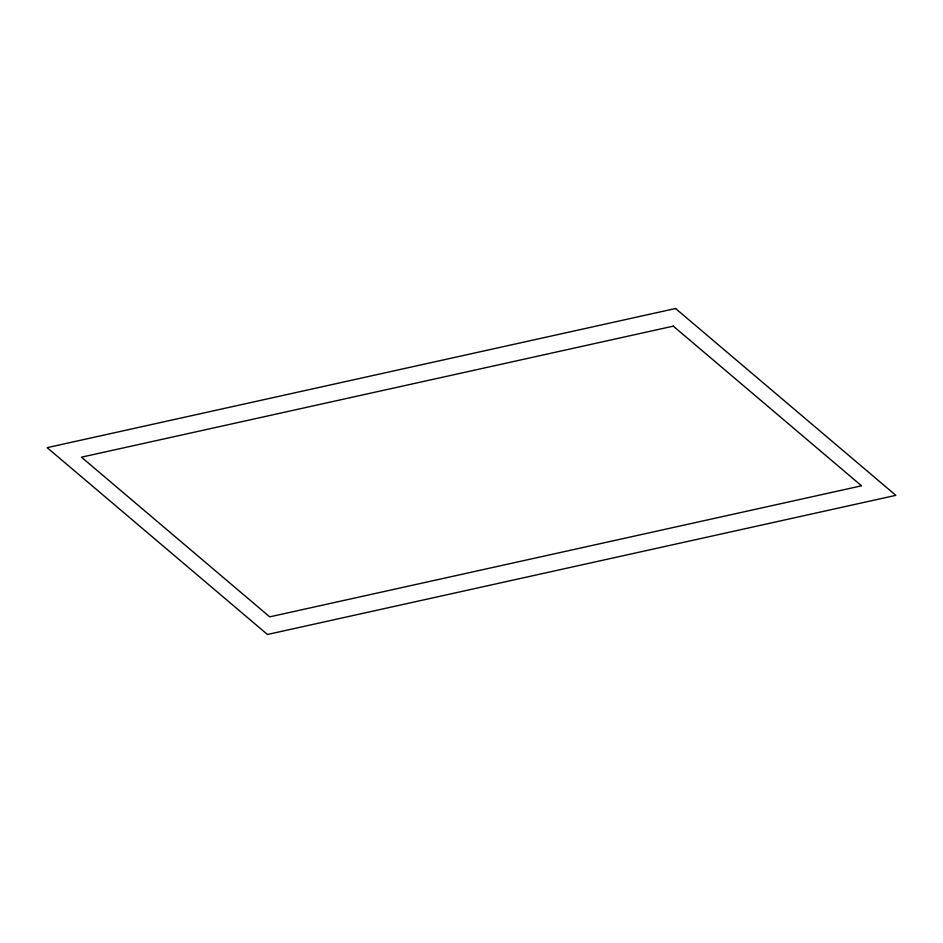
<?xml version="1.0" encoding="UTF-8"?>
<svg xmlns="http://www.w3.org/2000/svg" width="943" height="943" viewBox="0 0 943 943"><rect width="100%" height="100%" fill="white"/><g stroke="black" fill="none" stroke-linecap="round" stroke-linejoin="round"><path stroke-width="1.41" d="M675.553 308.514L47.15 447.654L267.447 634.486L895.85 495.346L675.553 308.514M673.29 326.148L81.463 457.19L269.71 616.852L861.537 485.81L673.29 326.148"/></g></svg>
